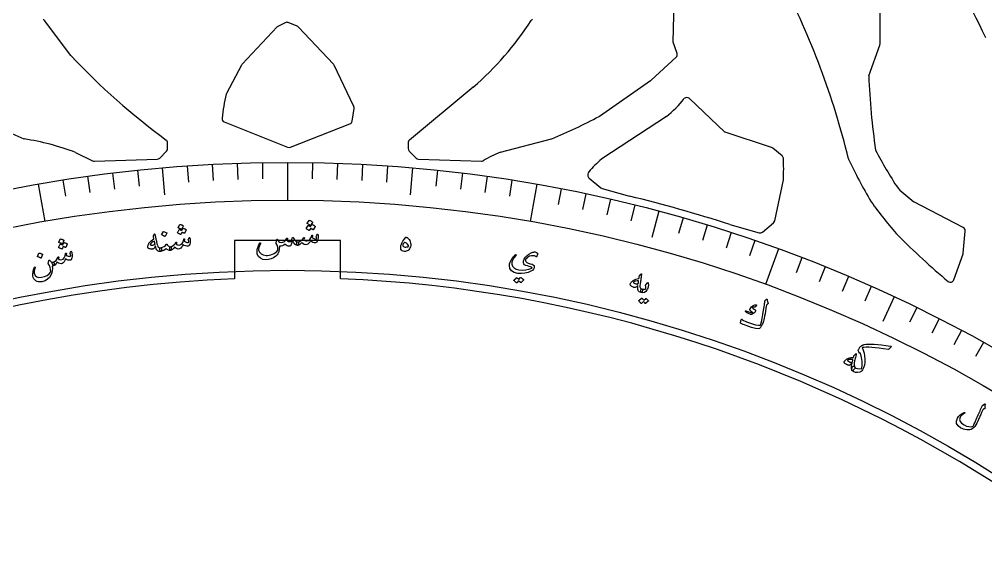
# Model space of a CAD drawing. Header units: millimetres. Extents: x -59 to 59, y -59 to 86.
# Drawn here: x -10.96 to 28.55, y 43.03 to 64.55 of the extents above; entities that cross this region are included whole.
import ezdxf

# ---------------------------------------------------------------- set-up
doc = ezdxf.new("R2010")
doc.units = ezdxf.units.MM
for name, color, linetype in [('CUT_INNER', 6, 'Continuous'), ('CUT_OUTER', 1, 'Continuous'), ('ENGRAVE', 7, 'Continuous'), ('ENGRAVE_FINE', 8, 'Continuous'), ('TEXT', 5, 'Continuous')]:
    doc.layers.add(name, color=color, linetype=linetype)

msp = doc.modelspace()

# ---------------------------------------------------------------- linework, layer by layer
at = {"layer": 'CUT_INNER'}
for points in [[(15.9316, 63.1515), (15.7794, 63.6078), (15.7785, 63.6109), (15.7784, 63.6141), (15.87, 67.4517), (15.8693, 67.4699)], [(24.2325, 63.5448), (24.2325, 66.0606)], [(-8.8439, 63.0554), (-8.8508, 63.0635), (-9.9273, 64.4988)], [(-0.0867, 64.4074), (-0.3702, 64.2659)], [(0.4022, 64.2663), (0.0359, 64.4125)], [(-0.4124, 64.2345), (-1.8509, 62.706)], [(1.8871, 62.7088), (0.4558, 64.2298)], [(23.7731, 62.232), (23.7742, 62.2358), (24.2237, 63.4943)], [(12.7461, 60.5787), (12.7565, 60.5853), (14.8515, 62.0428), (14.8672, 62.0553), (15.8907, 62.9934)], [(-1.8737, 62.6743), (-2.4957, 61.5188), (-2.5027, 61.5039), (-2.508, 61.4884)], [(2.7112, 60.9866), (1.9135, 62.6703)], [(7.5977, 61.7708), (4.9897, 59.6126)], [(17.8919, 59.9353), (17.8888, 59.9379), (16.436, 61.3057)], [(2.6509, 60.3892), (2.7241, 60.9011)], [(15.4996, 60.5761), (12.8508, 58.8409), (12.8383, 58.8318)], [(-2.5789, 60.3494), (0.0103, 59.3141)], [(0.1208, 59.3138), (2.5572, 60.2708)], [(19.7963, 59.3005), (17.8956, 59.9339), (17.8919, 59.9353)], [(-10.7773, 59.6603), (-10.7638, 59.656)], [(-4.8964, 59.2621), (-4.8964, 59.497)], [(4.9353, 59.497), (4.9353, 59.2621)], [(8.7069, 59.109), (10.8027, 59.656), (10.8162, 59.6603)], [(20.2249, 58.9695), (19.8425, 59.2753)], [(-8.6607, 59.1062), (-7.9631, 58.7575)], [(-5.2222, 58.8742), (-4.9403, 59.1561)], [(4.9793, 59.1561), (5.2611, 58.8742)], [(-7.8909, 58.7417), (-5.3231, 58.8304)], [(5.362, 58.8304), (7.9298, 58.7417)], [(22.9417, 58.845), (22.9462, 58.8327)], [(12.2867, 58.2187), (12.2867, 58.1675)], [(12.3407, 58.0523), (12.8132, 57.6582)], [(19.9244, 56.3104), (20.278, 57.99), (20.2804, 58.0053)], [(12.8686, 57.629), (13.8861, 57.3424), (13.9844, 57.3187)], [(27.635, 56.0304), (25.6145, 57.0847), (25.6109, 57.0868)], [(18.0878, 56.1588), (19.286, 55.8213)], [(19.4227, 55.8504), (19.8736, 56.2261)], [(27.6338, 54.9922), (27.715, 55.8838)], [(2.165, 55.501), (-2.165, 55.501), (-2.165, 53.9413)], [(2.165, 53.9413), (2.165, 55.501)], [(27.2485, 53.8993), (27.6257, 54.9553)]]:
    msp.add_lwpolyline(points, dxfattribs=at)
for centre, radius, start, end in [((-9.1383, 50.9782), 33.0305, 13.77849, 27.2565), ((-10.0473, 64.4088), 0.15, 36.8699, 65.54597), ((-0.0197, 64.2732), 0.15, 68.23664, 116.52825), ((-0.7822, 71.4388), 12.7943, 310.91731, 327.15062), ((10.0863, 64.4088), 0.15, 114.44144, 143.1301), ((-0.3032, 64.1317), 0.15, 116.52825, 136.7384), ((0.3466, 64.127), 0.15, 43.2616, 68.23664), ((24.0825, 63.5448), 0.15, 340.34451, 360), ((11.3802, 82.0017), 27.7124, 223.13162, 233.89245), ((15.7894, 63.104), 0.15, 312.50628, 18.45333), ((-1.7417, 62.6032), 0.15, 136.7384, 151.70768), ((1.7779, 62.606), 0.15, 25.352, 43.2616), ((51.3352, 63.2083), 27.5794, 182.0286, 188.35652), ((6.3104, 59.5107), 9.0374, 167.35967, 173.72287), ((12.3404, 64.4676), 5.0124, 309.07021, 320.84217), ((16.3332, 61.1964), 0.15, 46.7276, 135), ((2.5756, 60.9224), 0.15, 351.85518, 25.352), ((-0.5874, 83.551), 25.9731, 242.1858, 246.9007), ((-2.5232, 60.4886), 0.15, 176.09934, 248.20705), ((2.1146, 80.4315), 22.5203, 292.73019, 298.16984), ((2.5024, 60.4104), 0.15, 291.44489, 351.85518), ((-12.3419, 49.3219), 10.4539, 69.38151, 81.31722), ((-5.0464, 59.497), 0.15, 360, 50.39087), ((0.066, 59.4534), 0.15, 248.20705, 291.44489), ((5.0854, 59.497), 0.15, 129.60913, 180), ((19.7488, 59.1582), 0.15, 51.34916, 71.57031), ((-5.3282, 58.9803), 0.15, 271.97799, 315), ((-5.0464, 59.2621), 0.15, 315, 0), ((5.0854, 59.2621), 0.15, 180, 225), ((5.3672, 58.9803), 0.15, 225, 268.02201), ((10.0357, 55.5622), 3.7875, 110.53841, 122.47413), ((20.1313, 58.8524), 0.15, 5.70546, 51.34916), ((38.6426, 66.7352), 16.4244, 207.30805, 213.6344), ((-7.8961, 58.8916), 0.15, 243.43495, 271.97799), ((7.935, 58.8916), 0.15, 268.02201, 296.56505), ((17.508, 53.6487), 6.9765, 132.01659, 138.0332), ((12.119, 58.4369), 8.1729, 356.97306, 3.01848), ((43.1048, 68.3332), 22.2852, 205.23395, 210.30801), ((12.4367, 58.1675), 0.15, 180, 230.1703), ((12.4367, 58.2187), 0.15, 140.65182, 180), ((12.9093, 57.7734), 0.15, 230.1703, 254.26766), ((0.0376, 0.1427), 58.8524, 72.139418, 76.291708), ((30.1041, 62.9815), 7.4119, 226.13353, 232.68333), ((38.8261, 67.9235), 18.4729, 215.91702, 221.3934), ((19.7776, 56.3413), 0.15, 309.79954, 348.11037), ((19.3267, 55.9656), 0.15, 254.26766, 309.79954), ((27.5656, 55.8974), 0.15, 354.79652, 62.44555), ((50.2397, 81.2151), 35.906, 225.26481, 229.70238), ((27.4844, 55.0058), 0.15, 340.34451, 354.79652), ((0.0002, -0.0002), 53.9849, 92.29856, 25.31274), ((0.0007, 0.0006), 53.9841, 25.31224, 87.7023), ((27.1072, 53.9498), 0.15, 233.12109, 340.34451)]:
    msp.add_arc(centre, radius, start, end, dxfattribs=at)
at = {"layer": 'CUT_OUTER'}
msp.add_arc((11.9631, 56.3986), 18.162, 24.02928, 39.02764, dxfattribs=at)
at = {"layer": 'ENGRAVE'}
for points in [[(0, 58.6991), (0, 57.1545)], [(-5.116, 58.4757), (-5.0198, 57.3766)], [(5.116, 58.4757), (5.0198, 57.3766)], [(-10.193, 57.8073), (-9.9248, 56.2862)], [(10.193, 57.8073), (9.9248, 56.2862)], [(15.1924, 56.699), (14.9069, 55.6333)], [(20.0763, 55.1591), (19.548, 53.7076)], [(24.8073, 53.1995), (24.341, 52.1995)]]:
    msp.add_lwpolyline(points, dxfattribs=at)
for radius in [58.6991, 57.1545, 54.2859]:
    msp.add_circle((0, 0), radius, dxfattribs=at)
at = {"layer": 'ENGRAVE_FINE'}
for points in [[(-4.0946, 58.5561), (-4.0485, 57.8957)], [(-3.0721, 58.6187), (-3.0374, 57.9576)], [(-2.0486, 58.6633), (-2.0255, 58.0018)], [(-1.0244, 58.6902), (-1.0129, 58.0283)], [(1.0244, 58.6902), (1.0129, 58.0283)], [(2.0486, 58.6633), (2.0255, 58.0018)], [(3.0721, 58.6187), (3.0374, 57.9576)], [(4.0946, 58.5561), (4.0485, 57.8957)], [(-8.1693, 58.1278), (-8.0772, 57.4723)], [(-7.1536, 58.2616), (-7.0729, 57.6045)], [(-6.1357, 58.3775), (-6.0665, 57.7192)], [(6.1357, 58.3775), (6.0665, 57.7192)], [(7.1536, 58.2616), (7.0729, 57.6045)], [(8.1693, 58.1278), (8.0772, 57.4723)], [(-9.1826, 57.9764), (-9.079, 57.3226)], [(9.1826, 57.9764), (9.079, 57.3226)], [(11.2003, 57.6206), (11.074, 56.9708)], [(12.2042, 57.4164), (12.0666, 56.7689)], [(13.2044, 57.1946), (13.0555, 56.5496)], [(14.2006, 56.9555), (14.0405, 56.3132)], [(16.1797, 56.4252), (15.9972, 55.7889)], [(17.162, 56.1342), (16.9684, 55.5012)], [(18.139, 55.8262), (17.9345, 55.1966)], [(19.1106, 55.5011), (18.895, 54.8752)], [(21.0359, 54.8003), (20.7986, 54.1823)], [(21.9891, 54.4249), (21.7411, 53.8111)], [(22.9356, 54.0328), (22.6769, 53.4235)], [(23.8751, 53.6243), (23.6058, 53.0195)], [(25.732, 52.7584), (25.4418, 52.1634)], [(26.6488, 52.3013), (26.3483, 51.7115)], [(27.5576, 51.8282), (27.2468, 51.2437)], [(28.4579, 51.3394), (28.137, 50.7604)]]:
    msp.add_lwpolyline(points, dxfattribs=at)
at = {"layer": 'TEXT'}
for points in [[(-4.4008, 56.1604), (-4.3989, 56.1627), (-4.3961, 56.1641), (-4.3923, 56.1648), (-4.3877, 56.1648), (-4.3708, 56.16), (-4.3544, 56.1545), (-4.3385, 56.1484), (-4.3231, 56.1417), (-4.308, 56.1341), (-4.2932, 56.1257), (-4.2786, 56.1165), (-4.2643, 56.1064), (-4.2606, 56.1027), (-4.2587, 56.099), (-4.2584, 56.0954), (-4.2598, 56.0919), (-4.33, 55.9607), (-4.3328, 55.9582), (-4.3365, 55.9577), (-4.3412, 55.9592), (-4.3469, 55.9627), (-4.3518, 55.9657), (-4.3596, 55.97), (-4.3701, 55.9758), (-4.3836, 55.983), (-4.4, 55.9917), (-4.4197, 56.0017), (-4.4427, 56.0131), (-4.4689, 56.0259), (-4.4724, 56.0281), (-4.4743, 56.0305), (-4.4745, 56.033), (-4.473, 56.0356)], [(1.004, 56.152), (1.0061, 56.154), (1.009, 56.1552), (1.0128, 56.1556), (1.0174, 56.1551), (1.0337, 56.1487), (1.0494, 56.1417), (1.0646, 56.1341), (1.0793, 56.1259), (1.0936, 56.1169), (1.1075, 56.1072), (1.1211, 56.0966), (1.1343, 56.0852), (1.1368, 56.0817), (1.1379, 56.0781), (1.1375, 56.0743), (1.1357, 56.0703), (1.0534, 55.9465), (1.0512, 55.9449), (1.048, 55.9449), (1.0438, 55.9466), (1.0386, 55.95), (1.0351, 55.9524), (1.0298, 55.956), (1.0224, 55.9609), (1.0131, 55.967), (1.0019, 55.9743), (0.9887, 55.9827), (0.9735, 55.9922), (0.9564, 56.0027), (0.8968, 55.9112), (0.8938, 55.909), (0.8901, 55.9089), (0.8856, 55.9108), (0.8802, 55.9148), (0.8756, 55.9182), (0.8683, 55.9232), (0.8584, 55.93), (0.8458, 55.9384), (0.8302, 55.9486), (0.8116, 55.9604), (0.7899, 55.9739), (0.7651, 55.9891), (0.7625, 55.9916), (0.7614, 55.9941), (0.7618, 55.9966), (0.7636, 55.999), (0.8468, 56.1167), (0.8489, 56.1187), (0.8518, 56.1199), (0.8556, 56.1202), (0.8602, 56.1197), (0.8717, 56.1153), (0.8831, 56.1105), (0.8944, 56.1054), (0.9056, 56.1001), (0.9166, 56.0943), (0.9273, 56.0879), (0.9376, 56.0811), (0.9477, 56.0738)], [(0.8917, 56.3255), (0.8939, 56.3276), (0.8968, 56.3288), (0.9006, 56.3291), (0.9052, 56.3286), (0.9215, 56.3223), (0.9373, 56.3153), (0.9526, 56.3077), (0.9674, 56.2995), (0.9817, 56.2906), (0.9956, 56.2809), (1.0093, 56.2703), (1.0226, 56.259), (1.0259, 56.2549), (1.0275, 56.251), (1.0274, 56.2474), (1.0257, 56.244), (0.9434, 56.1201), (0.9405, 56.1178), (0.9367, 56.1177), (0.9322, 56.1196), (0.9268, 56.1236), (0.9222, 56.127), (0.9149, 56.1321), (0.9049, 56.1388), (0.8922, 56.1473), (0.8767, 56.1575), (0.858, 56.1693), (0.8362, 56.1828), (0.8113, 56.198), (0.808, 56.2006), (0.8064, 56.2031), (0.8064, 56.2055), (0.8081, 56.208)], [(-5.4451, 55.7621), (-5.4364, 55.7733), (-5.4289, 55.7753), (-5.4225, 55.768), (-5.4174, 55.7516), (-5.4152, 55.7415), (-5.4121, 55.7276), (-5.408, 55.7099), (-5.4029, 55.6883), (-5.3968, 55.6627), (-5.39, 55.6328), (-5.3823, 55.5986), (-5.3738, 55.5601), (-5.3654, 55.5224), (-5.3579, 55.4885), (-5.3514, 55.4587), (-5.3457, 55.4327), (-5.341, 55.4109), (-5.3371, 55.3931), (-5.3342, 55.3796), (-5.3322, 55.3702), (-5.318, 55.3112), (-5.3015, 55.2658), (-5.2825, 55.2342), (-5.2612, 55.2162), (-5.2467, 55.2098), (-5.2296, 55.2064), (-5.21, 55.2058), (-5.1877, 55.2083), (-5.1743, 55.2073), (-5.1635, 55.2018), (-5.1555, 55.1917), (-5.1501, 55.177), (-5.1469, 55.1589), (-5.1458, 55.1405), (-5.1468, 55.1217), (-5.1497, 55.1024), (-5.1542, 55.0858), (-5.1598, 55.0733), (-5.1663, 55.0648), (-5.1738, 55.0604), (-5.2166, 55.0568), (-5.2542, 55.0611), (-5.2866, 55.0733), (-5.3138, 55.0935), (-5.3381, 55.1246), (-5.3597, 55.1665), (-5.3787, 55.2193), (-5.395, 55.2829), (-5.4143, 55.2413), (-5.4348, 55.2081), (-5.4566, 55.1833), (-5.4795, 55.1668), (-5.4988, 55.1598), (-5.5218, 55.1555), (-5.5486, 55.154), (-5.5792, 55.1551), (-5.6118, 55.1591), (-5.6393, 55.1648), (-5.6619, 55.1722), (-5.6795, 55.1814), (-5.6942, 55.1935), (-5.7044, 55.2066), (-5.7102, 55.2208), (-5.7116, 55.2361), (-5.7098, 55.2556), (-5.7055, 55.2774), (-5.6988, 55.3015), (-5.6896, 55.328), (-5.6791, 55.3547), (-5.6696, 55.3761), (-5.6613, 55.3922), (-5.6541, 55.4029), (-5.6126, 55.4482), (-5.5667, 55.4914), (-5.5163, 55.5325), (-5.4615, 55.5715), (-5.4667, 55.6028), (-5.4709, 55.6298), (-5.4741, 55.6526), (-5.4763, 55.6712), (-5.4769, 55.6869), (-5.4754, 55.7011), (-5.472, 55.7139), (-5.4665, 55.7252)], [(-5.0726, 55.8701), (-5.0708, 55.8724), (-5.068, 55.8739), (-5.0643, 55.8746), (-5.0597, 55.8746), (-5.0263, 55.8646), (-4.9945, 55.8515), (-4.9644, 55.8353), (-4.9359, 55.8161), (-4.933, 55.8131), (-4.9315, 55.8099), (-4.9316, 55.8066), (-4.933, 55.8031), (-4.9996, 55.6713), (-5.0023, 55.668), (-5.0059, 55.667), (-5.0106, 55.6681), (-5.0163, 55.6714), (-5.0212, 55.6743), (-5.029, 55.6786), (-5.0396, 55.6842), (-5.0531, 55.6913), (-5.0696, 55.6997), (-5.0893, 55.7095), (-5.1123, 55.7207), (-5.1386, 55.7332), (-5.1421, 55.7354), (-5.144, 55.7377), (-5.1442, 55.7401), (-5.1428, 55.7427)], [(-4.2728, 55.9982), (-4.2708, 56.0004), (-4.268, 56.0019), (-4.2643, 56.0026), (-4.2597, 56.0025), (-4.2429, 55.9977), (-4.2266, 55.9922), (-4.2107, 55.9861), (-4.1953, 55.9793), (-4.1803, 55.9717), (-4.1655, 55.9633), (-4.151, 55.954), (-4.1367, 55.9439), (-4.1339, 55.9407), (-4.1325, 55.9372), (-4.1325, 55.9334), (-4.134, 55.9292), (-4.2042, 55.7982), (-4.2063, 55.7964), (-4.2095, 55.7962), (-4.2138, 55.7975), (-4.2194, 55.8004), (-4.223, 55.8024), (-4.2287, 55.8055), (-4.2365, 55.8096), (-4.2463, 55.8149), (-4.2581, 55.8211), (-4.2721, 55.8282), (-4.288, 55.8362), (-4.3061, 55.8451), (-4.3569, 55.7484), (-4.3596, 55.7459), (-4.3633, 55.7455), (-4.368, 55.7469), (-4.3737, 55.7504), (-4.3786, 55.7534), (-4.3863, 55.7577), (-4.3969, 55.7635), (-4.4102, 55.7707), (-4.4266, 55.7794), (-4.4463, 55.7894), (-4.4692, 55.8008), (-4.4953, 55.8136), (-4.4981, 55.8159), (-4.4994, 55.8182), (-4.4993, 55.8207), (-4.4977, 55.8233), (-4.4259, 55.9483), (-4.424, 55.9505), (-4.4212, 55.9519), (-4.4175, 55.9526), (-4.4129, 55.9526), (-4.401, 55.9492), (-4.3892, 55.9456), (-4.3774, 55.9416), (-4.3658, 55.9373), (-4.3543, 55.9325), (-4.3431, 55.9272), (-4.3321, 55.9214), (-4.3215, 55.915)], [(1.2254, 55.7598), (1.2291, 55.7622), (1.2333, 55.7612), (1.2381, 55.757), (1.2434, 55.7495), (1.249, 55.7367), (1.253, 55.7187), (1.2555, 55.6953), (1.2564, 55.6666), (1.2562, 55.634), (1.2537, 55.6023), (1.249, 55.5715), (1.242, 55.5415), (1.2224, 55.4834), (1.2011, 55.4417), (1.1782, 55.4167), (1.1535, 55.4081), (1.0957, 55.4127), (1.0425, 55.4289), (0.9937, 55.4567), (0.9494, 55.4961), (0.9175, 55.4357), (0.8802, 55.3888), (0.8374, 55.3553), (0.789, 55.3353), (0.7386, 55.3314), (0.6877, 55.3449), (0.6364, 55.3756), (0.5847, 55.4236), (0.5418, 55.3699), (0.5, 55.3316), (0.4591, 55.3088), (0.4193, 55.3014), (0.4113, 55.306), (0.4038, 55.3196), (0.3968, 55.3424), (0.3902, 55.3742), (0.388, 55.4055), (0.3923, 55.4286), (0.4031, 55.4434), (0.4204, 55.4499), (0.4964, 55.4665), (0.5632, 55.4993), (0.6208, 55.5485), (0.6692, 55.6141), (0.6718, 55.6177), (0.6746, 55.6202), (0.6776, 55.6217), (0.6808, 55.6222), (0.6848, 55.6217), (0.6883, 55.6205), (0.6913, 55.6184), (0.694, 55.6154), (0.6954, 55.6065), (0.6916, 55.5915), (0.6826, 55.5704), (0.6683, 55.5431), (0.6863, 55.5218), (0.7144, 55.5058), (0.7527, 55.4953), (0.8011, 55.4902), (0.8617, 55.502), (0.9152, 55.5425), (0.9616, 55.6118), (1.001, 55.7098), (1.003, 55.7148), (1.0053, 55.7184), (1.0081, 55.7205), (1.0112, 55.7211), (1.0158, 55.7206), (1.0198, 55.7193), (1.0232, 55.7172), (1.0259, 55.7143), (1.0279, 55.7101), (1.0291, 55.706), (1.0294, 55.7018), (1.0289, 55.6977), (1.0111, 55.6287), (1.0301, 55.6113), (1.053, 55.5958), (1.0799, 55.5823), (1.1107, 55.5707), (1.1408, 55.563), (1.1637, 55.561), (1.1796, 55.5646), (1.1883, 55.5741), (1.1914, 55.5886), (1.1903, 55.6095), (1.185, 55.6366), (1.1755, 55.6701), (1.1774, 55.6794), (1.1864, 55.6975), (1.2024, 55.7243), (1.2254, 55.7598)], [(-9.1436, 55.4117), (-9.1419, 55.414), (-9.1392, 55.4157), (-9.1356, 55.4167), (-9.131, 55.4171), (-9.1138, 55.4137), (-9.0971, 55.4097), (-9.0807, 55.405), (-9.0648, 55.3995), (-9.0492, 55.3933), (-9.0337, 55.3862), (-9.0185, 55.3782), (-9.0034, 55.3694), (-9.0003, 55.3665), (-8.9986, 55.3631), (-8.9983, 55.3593), (-8.9994, 55.355), (-9.0579, 55.2184), (-9.0598, 55.2164), (-9.063, 55.2159), (-9.0674, 55.2168), (-9.0732, 55.2192), (-9.077, 55.2209), (-9.0829, 55.2235), (-9.091, 55.227), (-9.1013, 55.2313), (-9.1136, 55.2365), (-9.1281, 55.2424), (-9.1447, 55.2489), (-9.1635, 55.2562), (-9.2056, 55.1555), (-9.2081, 55.1528), (-9.2118, 55.1519), (-9.2166, 55.153), (-9.2225, 55.156), (-9.2277, 55.1585), (-9.2358, 55.1622), (-9.2468, 55.167), (-9.2607, 55.173), (-9.2778, 55.1802), (-9.2983, 55.1885), (-9.3221, 55.1978), (-9.3492, 55.2083), (-9.3522, 55.2103), (-9.3537, 55.2126), (-9.3538, 55.2151), (-9.3525, 55.2178), (-9.2919, 55.3485), (-9.2902, 55.3509), (-9.2875, 55.3526), (-9.2839, 55.3536), (-9.2793, 55.354), (-9.2671, 55.3517), (-9.255, 55.349), (-9.243, 55.3461), (-9.231, 55.3428), (-9.2191, 55.3391), (-9.2075, 55.3348), (-9.1961, 55.3299), (-9.1849, 55.3245)], [(-9.2854, 55.5621), (-9.2836, 55.5645), (-9.281, 55.5662), (-9.2773, 55.5672), (-9.2727, 55.5675), (-9.2555, 55.5642), (-9.2387, 55.5602), (-9.2223, 55.5555), (-9.2063, 55.5501), (-9.1906, 55.544), (-9.1751, 55.5369), (-9.1598, 55.529), (-9.1446, 55.5202), (-9.1407, 55.5168), (-9.1384, 55.5133), (-9.1378, 55.5097), (-9.1389, 55.5061), (-9.1974, 55.3693), (-9.1999, 55.3666), (-9.2036, 55.3658), (-9.2084, 55.3668), (-9.2144, 55.3698), (-9.2195, 55.3723), (-9.2277, 55.376), (-9.2387, 55.3808), (-9.2527, 55.3869), (-9.2698, 55.394), (-9.2903, 55.4023), (-9.3142, 55.4117), (-9.3414, 55.4222), (-9.3451, 55.424), (-9.3472, 55.4262), (-9.3476, 55.4286), (-9.3464, 55.4314)], [(-5.4401, 55.4725), (-5.4977, 55.4461), (-5.5458, 55.416), (-5.5843, 55.3819), (-5.6133, 55.3441), (-5.6149, 55.3391), (-5.6144, 55.3348), (-5.6116, 55.3312), (-5.6067, 55.3282), (-5.5888, 55.3226), (-5.5697, 55.3188), (-5.5493, 55.317), (-5.5276, 55.317), (-5.5047, 55.319), (-5.4805, 55.3228), (-5.4551, 55.3284), (-5.4284, 55.336), (-5.4243, 55.3377), (-5.4201, 55.3405), (-5.4158, 55.3444), (-5.4114, 55.3493), (-5.4137, 55.3626), (-5.4164, 55.3765), (-5.4194, 55.3911), (-5.4228, 55.4062), (-5.4266, 55.4219), (-5.4307, 55.4381), (-5.4352, 55.455), (-5.4401, 55.4725)], [(-4.7878, 55.2444), (-4.7745, 55.2413), (-4.7645, 55.2377), (-4.7581, 55.2336), (-4.7551, 55.229), (-4.7533, 55.2217), (-4.7521, 55.2127), (-4.7516, 55.202), (-4.7517, 55.1895), (-4.7546, 55.1494), (-4.7594, 55.1205), (-4.7662, 55.1029), (-4.775, 55.0964), (-4.8197, 55.0988), (-4.8655, 55.1138), (-4.9124, 55.1412), (-4.9606, 55.1811), (-4.9991, 55.1371), (-5.0475, 55.1024), (-5.1057, 55.0768), (-5.1738, 55.0604), (-5.1814, 55.0612), (-5.1878, 55.0653), (-5.1932, 55.0726), (-5.1974, 55.083), (-5.217, 55.1508), (-5.2191, 55.1584), (-5.2193, 55.1667), (-5.2175, 55.1759), (-5.2137, 55.1859), (-5.2089, 55.1938), (-5.203, 55.2002), (-5.1959, 55.205), (-5.1877, 55.2083), (-5.1061, 55.2283), (-5.0401, 55.2567), (-4.9897, 55.2936), (-4.9549, 55.339), (-4.9509, 55.3451), (-4.9459, 55.3497), (-4.94, 55.3527), (-4.9331, 55.3542), (-4.9265, 55.3538), (-4.9217, 55.3515), (-4.9185, 55.3471), (-4.917, 55.3407), (-4.9162, 55.3346), (-4.9151, 55.3293), (-4.9137, 55.3248), (-4.9119, 55.3213), (-4.8814, 55.2905), (-4.8506, 55.2675), (-4.8194, 55.2521), (-4.7878, 55.2444)], [(-4.0155, 55.6285), (-4.0121, 55.6312), (-4.0078, 55.6307), (-4.0026, 55.6269), (-3.9966, 55.6199), (-3.9898, 55.6078), (-3.9841, 55.5902), (-3.9795, 55.5672), (-3.9759, 55.5387), (-3.973, 55.5062), (-3.9725, 55.4744), (-3.9743, 55.4433), (-3.9784, 55.4128), (-3.9925, 55.353), (-4.0098, 55.3096), (-4.0303, 55.2825), (-4.054, 55.2716), (-4.112, 55.2708), (-4.1665, 55.2819), (-4.2177, 55.305), (-4.2655, 55.3401), (-4.2916, 55.277), (-4.3243, 55.2267), (-4.3638, 55.1894), (-4.4101, 55.1649), (-4.46, 55.1563), (-4.5118, 55.1649), (-4.5658, 55.1907), (-4.6218, 55.2337), (-4.6595, 55.1762), (-4.6975, 55.1341), (-4.736, 55.1075), (-4.775, 55.0964), (-4.7834, 55.1002), (-4.7921, 55.1131), (-4.8012, 55.1351), (-4.8107, 55.1662), (-4.8159, 55.1972), (-4.8138, 55.2206), (-4.8045, 55.2363), (-4.7878, 55.2444), (-4.7137, 55.268), (-4.6503, 55.307), (-4.5976, 55.3614), (-4.5556, 55.4312), (-4.5533, 55.435), (-4.5507, 55.4378), (-4.5479, 55.4396), (-4.5447, 55.4404), (-4.5408, 55.4403), (-4.5372, 55.4394), (-4.5339, 55.4376), (-4.531, 55.4349), (-4.5287, 55.4262), (-4.5311, 55.4109), (-4.5381, 55.389), (-4.5497, 55.3605), (-4.5298, 55.3409), (-4.5004, 55.3277), (-4.4613, 55.3208), (-4.4126, 55.3203), (-4.3534, 55.3377), (-4.3039, 55.3831), (-4.2642, 55.4564), (-4.2342, 55.5577), (-4.2327, 55.5628), (-4.2307, 55.5666), (-4.2282, 55.569), (-4.2251, 55.5699), (-4.2205, 55.5699), (-4.2164, 55.5689), (-4.2128, 55.5671), (-4.2098, 55.5645), (-4.2074, 55.5605), (-4.2059, 55.5565), (-4.2052, 55.5524), (-4.2053, 55.5483), (-4.2165, 55.4779), (-4.196, 55.4623), (-4.1717, 55.449), (-4.1437, 55.4381), (-4.1119, 55.4295), (-4.0813, 55.4246), (-4.0582, 55.4248), (-4.0428, 55.4299), (-4.035, 55.4401), (-4.0333, 55.4549), (-4.0363, 55.4756), (-4.0441, 55.5021), (-4.0568, 55.5345), (-4.0557, 55.544), (-4.0485, 55.5628), (-4.0351, 55.591), (-4.0155, 55.6285)], [(0.1939, 55.6046), (0.1971, 55.6129), (0.2018, 55.6198), (0.2079, 55.6253), (0.2154, 55.6292), (0.2252, 55.6308), (0.2348, 55.6271), (0.2441, 55.6183), (0.2533, 55.6043), (0.2937, 55.5364), (0.3351, 55.488), (0.3773, 55.4591), (0.4204, 55.4499), (0.4411, 55.4445), (0.4539, 55.4273), (0.4588, 55.3982), (0.4558, 55.3572), (0.4503, 55.3327), (0.4424, 55.3152), (0.432, 55.3048), (0.4193, 55.3014), (0.3614, 55.3134), (0.3092, 55.3487), (0.2625, 55.4072), (0.2215, 55.489), (0.2181, 55.4963), (0.2145, 55.4985), (0.2107, 55.4955), (0.2066, 55.4874), (0.1872, 55.4266), (0.1705, 55.3778), (0.1565, 55.3409), (0.1453, 55.316), (0.134, 55.2979), (0.1202, 55.2851), (0.1036, 55.2774), (0.0845, 55.2748), (0.0377, 55.2789), (-0.0074, 55.2926), (-0.0509, 55.316), (-0.0928, 55.3491), (-0.1399, 55.3075), (-0.1944, 55.2803), (-0.2562, 55.2675), (-0.3255, 55.269), (-0.3275, 55.2257), (-0.3308, 55.1848), (-0.3353, 55.1464), (-0.341, 55.1105), (-0.3479, 55.0769), (-0.3561, 55.0456), (-0.3655, 55.0166), (-0.3761, 54.9898), (-0.3934, 54.9541), (-0.4148, 54.9214), (-0.4402, 54.8918), (-0.4697, 54.8653), (-0.5669, 54.8004), (-0.6678, 54.7543), (-0.7724, 54.727), (-0.8809, 54.7183), (-1.0056, 54.7338), (-1.1054, 54.7765), (-1.1803, 54.8467), (-1.2303, 54.9443), (-1.2382, 54.9789), (-1.241, 55.0204), (-1.2386, 55.0688), (-1.2311, 55.1242), (-1.2173, 55.1853), (-1.1962, 55.2508), (-1.1677, 55.3208), (-1.1319, 55.3953), (-1.1286, 55.4005), (-1.1251, 55.4041), (-1.1213, 55.4064), (-1.1173, 55.4072), (-1.112, 55.4068), (-1.1074, 55.4053), (-1.1036, 55.4028), (-1.1007, 55.3993), (-1.0988, 55.3951), (-1.0981, 55.3907), (-1.0986, 55.386), (-1.1003, 55.3811), (-1.142, 55.2917), (-1.1688, 55.2167), (-1.1809, 55.1563), (-1.1784, 55.1105), (-1.1409, 55.0257), (-1.0765, 54.9616), (-0.9854, 54.9181), (-0.8675, 54.8951), (-0.8093, 54.8937), (-0.7474, 54.901), (-0.6817, 54.9169), (-0.6122, 54.9415), (-0.5426, 54.974), (-0.4832, 55.0121), (-0.4339, 55.0558), (-0.3949, 55.1052), (-0.3856, 55.1706), (-0.393, 55.238), (-0.417, 55.3074), (-0.4577, 55.3786), (-0.4617, 55.3867), (-0.4639, 55.3946), (-0.4643, 55.4024), (-0.4628, 55.4099), (-0.4261, 55.5472), (-0.4208, 55.5596), (-0.4147, 55.5654), (-0.4077, 55.5646), (-0.3998, 55.5573), (-0.3891, 55.5373), (-0.3789, 55.5153), (-0.369, 55.4913), (-0.3596, 55.4651), (-0.3424, 55.4429), (-0.3076, 55.4304), (-0.2551, 55.4277), (-0.1851, 55.4346), (-0.1471, 55.4456), (-0.114, 55.4649), (-0.0855, 55.4927), (-0.0618, 55.529), (-0.0586, 55.5341), (-0.0556, 55.5395), (-0.0528, 55.5452), (-0.0503, 55.5513), (-0.0478, 55.5575), (-0.0453, 55.5638), (-0.0429, 55.5703), (-0.0404, 55.5768), (-0.0354, 55.5892), (-0.0301, 55.5983), (-0.0246, 55.6041), (-0.019, 55.6066), (-0.014, 55.6067), (-0.0091, 55.6053), (-0.0041, 55.6025), (0.0008, 55.5983), (0.0049, 55.5939), (0.0074, 55.5888), (0.0082, 55.5831), (0.0074, 55.5769), (-0.0091, 55.529), (-0.0111, 55.5145), (-0.0091, 55.5022), (-0.0029, 55.4922), (0.0074, 55.4845), (0.0398, 55.4697), (0.0728, 55.4617), (0.1065, 55.4605), (0.1407, 55.4661), (0.1521, 55.4766), (0.1647, 55.5032), (0.1786, 55.5458), (0.1939, 55.6046)], [(4.8231, 55.6322), (4.8378, 55.6374), (4.8539, 55.6374), (4.8714, 55.632), (4.8904, 55.6214), (4.9364, 55.5844), (4.9745, 55.5435), (5.0044, 55.4988), (5.0262, 55.4502), (5.0398, 55.4004), (5.0449, 55.3503), (5.0415, 55.3), (5.0295, 55.2494), (5.0121, 55.2039), (4.99, 55.1639), (4.9633, 55.1296), (4.9319, 55.1008), (4.8975, 55.0785), (4.8615, 55.0636), (4.8239, 55.056), (4.7847, 55.0558), (4.7341, 55.0639), (4.6939, 55.0819), (4.6639, 55.1097), (4.6443, 55.1473), (4.6343, 55.1919), (4.6337, 55.2422), (4.6424, 55.2981), (4.6605, 55.3596), (4.6868, 55.4228), (4.7201, 55.482), (4.7604, 55.5374), (4.8077, 55.5888), (4.8094, 55.5912), (4.8108, 55.5956), (4.812, 55.6018), (4.8129, 55.6099), (4.8141, 55.6187), (4.8163, 55.6253), (4.8193, 55.6298), (4.8231, 55.6322)], [(4.9483, 55.265), (4.9559, 55.273), (4.9578, 55.284), (4.954, 55.2981), (4.9445, 55.3151), (4.9101, 55.3599), (4.8756, 55.3924), (4.841, 55.4124), (4.8064, 55.42), (4.7895, 55.4184), (4.7733, 55.4108), (4.7578, 55.3972), (4.7431, 55.3774), (4.7308, 55.3558), (4.7226, 55.3365), (4.7186, 55.3196), (4.7187, 55.305), (4.7279, 55.2774), (4.746, 55.2567), (4.7728, 55.2429), (4.8086, 55.2359), (4.8486, 55.235), (4.8853, 55.2396), (4.9185, 55.2496), (4.9483, 55.265)], [(-10.1594, 54.9844), (-10.1577, 54.9868), (-10.1551, 54.9886), (-10.1515, 54.9897), (-10.1469, 54.9901), (-10.1129, 54.9832), (-10.0801, 54.973), (-10.0487, 54.9597), (-10.0186, 54.9432), (-10.0155, 54.9404), (-10.0138, 54.9373), (-10.0135, 54.934), (-10.0146, 54.9305), (-10.0686, 54.7931), (-10.0709, 54.7897), (-10.0744, 54.7883), (-10.0791, 54.789), (-10.0851, 54.7918), (-10.0903, 54.7942), (-10.0984, 54.7977), (-10.1095, 54.8024), (-10.1235, 54.8082), (-10.1406, 54.8151), (-10.1611, 54.823), (-10.185, 54.832), (-10.2122, 54.8421), (-10.2159, 54.8439), (-10.218, 54.846), (-10.2184, 54.8485), (-10.2173, 54.8512)], [(-8.8551, 55.0658), (-8.8519, 55.0688), (-8.8476, 55.0686), (-8.8421, 55.0653), (-8.8356, 55.0589), (-8.8277, 55.0474), (-8.8205, 55.0304), (-8.8139, 55.0078), (-8.8078, 54.9798), (-8.8021, 54.9477), (-8.7988, 54.916), (-8.7979, 54.8849), (-8.7994, 54.8541), (-8.8082, 54.7934), (-8.8216, 54.7486), (-8.8396, 54.7198), (-8.8623, 54.7069), (-8.92, 54.701), (-8.9753, 54.7073), (-9.0283, 54.7259), (-9.079, 54.7567), (-9.0994, 54.6915), (-9.1277, 54.6386), (-9.1638, 54.5979), (-9.2077, 54.5695), (-9.2566, 54.5566), (-9.3091, 54.5607), (-9.3651, 54.5817), (-9.4247, 54.6195), (-9.4571, 54.559), (-9.4914, 54.5138), (-9.5274, 54.4839), (-9.5653, 54.4694), (-9.5739, 54.4725), (-9.5838, 54.4846), (-9.5948, 54.5057), (-9.607, 54.5358), (-9.6148, 54.5663), (-9.6148, 54.5897), (-9.6068, 54.6062), (-9.591, 54.6157), (-9.5192, 54.6458), (-9.4594, 54.6902), (-9.4116, 54.7489), (-9.3759, 54.8221), (-9.3739, 54.8261), (-9.3716, 54.8291), (-9.3689, 54.8312), (-9.3659, 54.8322), (-9.3619, 54.8325), (-9.3583, 54.8318), (-9.3549, 54.8303), (-9.3517, 54.8279), (-9.3487, 54.8195), (-9.3498, 54.804), (-9.3548, 54.7816), (-9.3639, 54.7522), (-9.3424, 54.7344), (-9.3119, 54.7238), (-9.2723, 54.7204), (-9.2238, 54.7241), (-9.1663, 54.7466), (-9.121, 54.7961), (-9.0878, 54.8726), (-9.0667, 54.9761), (-9.0657, 54.9814), (-9.0641, 54.9854), (-9.0618, 54.9879), (-9.0588, 54.9891), (-9.0542, 54.9895), (-9.05, 54.9889), (-9.0463, 54.9874), (-9.0431, 54.985), (-9.0404, 54.9813), (-9.0385, 54.9774), (-9.0374, 54.9734), (-9.0371, 54.9693), (-9.0422, 54.8982), (-9.0204, 54.8845), (-8.995, 54.8734), (-8.9662, 54.8649), (-8.9338, 54.8591), (-8.9028, 54.857), (-8.8799, 54.8591), (-8.865, 54.8656), (-8.8581, 54.8764), (-8.8576, 54.8913), (-8.8625, 54.9117), (-8.8726, 54.9374), (-8.888, 54.9685), (-8.8878, 54.9781), (-8.8822, 54.9975), (-8.8713, 55.0267), (-8.8551, 55.0658)], [(10.1565, 54.8457), (10.107, 54.873), (10.0483, 54.8845), (9.9804, 54.8802), (9.9034, 54.8601), (9.8527, 54.8367), (9.8085, 54.8059), (9.7707, 54.7676), (9.7394, 54.7219), (9.7354, 54.7123), (9.7333, 54.702), (9.7332, 54.6909), (9.7351, 54.679), (9.7547, 54.6397), (9.7931, 54.6058), (9.8505, 54.5773), (9.9268, 54.554), (10.0021, 54.5317), (10.0552, 54.5066), (10.086, 54.4785), (10.0945, 54.4477), (10.085, 54.3882), (10.0636, 54.3376), (10.0304, 54.2959), (9.9853, 54.2632), (9.8505, 54.2026), (9.712, 54.1648), (9.5697, 54.1498), (9.4236, 54.1575), (9.2691, 54.1955), (9.1601, 54.2629), (9.0965, 54.3602), (9.0784, 54.4875), (9.0872, 54.5542), (9.1087, 54.6246), (9.143, 54.6988), (9.19, 54.7766), (9.2054, 54.7979), (9.221, 54.8183), (9.2368, 54.8378), (9.2528, 54.8564), (9.269, 54.8743), (9.2857, 54.8915), (9.3028, 54.9079), (9.3203, 54.9237), (9.3293, 54.9299), (9.3368, 54.9318), (9.3426, 54.9293), (9.3469, 54.9225), (9.3486, 54.9147), (9.3481, 54.9072), (9.3453, 54.9002), (9.3403, 54.8935), (9.2551, 54.7971), (9.1991, 54.7065), (9.1722, 54.6219), (9.1742, 54.5434), (9.2082, 54.4552), (9.2682, 54.3869), (9.3543, 54.3382), (9.4665, 54.3092), (9.6144, 54.2952), (9.7511, 54.302), (9.8767, 54.3295), (9.9914, 54.3778), (9.9986, 54.3823), (10.002, 54.3876), (10.0015, 54.3936), (9.9972, 54.4002), (9.9774, 54.4148), (9.9414, 54.4306), (9.8891, 54.4476), (9.8206, 54.4659), (9.7513, 54.4874), (9.7002, 54.5135), (9.6672, 54.5443), (9.6523, 54.5798), (9.6494, 54.6189), (9.6537, 54.6587), (9.6652, 54.6991), (9.684, 54.7401), (9.7352, 54.818), (9.7994, 54.8867), (9.8766, 54.9461), (9.9668, 54.9962), (9.9904, 55.0076), (10.0131, 55.0171), (10.0349, 55.0247), (10.0556, 55.0303), (10.0753, 55.0342), (10.0938, 55.0364), (10.1112, 55.0368), (10.1275, 55.0356), (10.1887, 55.0184), (10.2218, 54.9842), (10.2268, 54.9332), (10.2039, 54.8654), (10.1929, 54.8481), (10.1813, 54.839), (10.1692, 54.8382), (10.1565, 54.8457)], [(-9.7503, 54.6847), (-9.7467, 54.6946), (-9.7413, 54.6997), (-9.7343, 54.7001), (-9.7255, 54.6958), (-9.7203, 54.6919), (-9.7143, 54.6869), (-9.7075, 54.6808), (-9.6998, 54.6736), (-9.6915, 54.6653), (-9.6825, 54.6561), (-9.673, 54.646), (-9.6629, 54.6349), (-9.649, 54.6234), (-9.6324, 54.6164), (-9.6131, 54.6138), (-9.591, 54.6157), (-9.5754, 54.6163), (-9.5627, 54.6119), (-9.553, 54.6026), (-9.5461, 54.5884), (-9.5422, 54.5724), (-9.5406, 54.5546), (-9.5414, 54.5349), (-9.5446, 54.5133), (-9.5488, 54.495), (-9.5537, 54.4815), (-9.5591, 54.473), (-9.5653, 54.4694), (-9.6154, 54.4606), (-9.6097, 54.3655), (-9.6165, 54.2719), (-9.6358, 54.1799), (-9.6674, 54.0894), (-9.7233, 53.9951), (-9.8038, 53.9189), (-9.9088, 53.8607), (-10.0385, 53.8203), (-10.1074, 53.8108), (-10.1716, 53.8138), (-10.2309, 53.8294), (-10.2854, 53.8577), (-10.3314, 53.8958), (-10.3668, 53.9408), (-10.3915, 53.9927), (-10.4055, 54.0514), (-10.4084, 54.0842), (-10.4082, 54.1204), (-10.4051, 54.16), (-10.3989, 54.2031), (-10.3899, 54.2495), (-10.3783, 54.2992), (-10.364, 54.3523), (-10.3471, 54.4087), (-10.3453, 54.4134), (-10.3429, 54.417), (-10.3398, 54.4195), (-10.3361, 54.4208), (-10.3307, 54.4214), (-10.3261, 54.4211), (-10.322, 54.4197), (-10.3187, 54.4174), (-10.3155, 54.4135), (-10.3141, 54.4086), (-10.3143, 54.4028), (-10.3163, 54.396), (-10.3371, 54.3185), (-10.3496, 54.2549), (-10.3539, 54.2053), (-10.35, 54.1696), (-10.3117, 54.0789), (-10.2492, 54.0204), (-10.1626, 53.9938), (-10.0519, 53.9991), (-9.9286, 54.0308), (-9.8248, 54.0782), (-9.7406, 54.1413), (-9.6758, 54.2203), (-9.6843, 54.3159), (-9.7019, 54.4013), (-9.7287, 54.4764), (-9.7649, 54.5413), (-9.7708, 54.5508), (-9.775, 54.5584), (-9.7774, 54.5639), (-9.7779, 54.5675)], [(14.4552, 54.1305), (14.4673, 54.1379), (14.475, 54.1371), (14.4784, 54.1281), (14.4775, 54.1109), (14.4759, 54.1007), (14.474, 54.0866), (14.4716, 54.0686), (14.4688, 54.0466), (14.4655, 54.0204), (14.4614, 53.99), (14.4566, 53.9553), (14.4511, 53.9163), (14.4457, 53.878), (14.4409, 53.8437), (14.4365, 53.8134), (14.4328, 53.7872), (14.4295, 53.765), (14.4269, 53.7471), (14.4249, 53.7334), (14.4235, 53.7239), (14.416, 53.6636), (14.4157, 53.6154), (14.4223, 53.5791), (14.436, 53.5548), (14.4473, 53.5437), (14.4621, 53.5345), (14.4803, 53.5271), (14.502, 53.5215), (14.5143, 53.516), (14.5224, 53.507), (14.5264, 53.4947), (14.5263, 53.479), (14.5229, 53.4611), (14.5175, 53.4434), (14.51, 53.4261), (14.5005, 53.4091), (14.4904, 53.3952), (14.4809, 53.3854), (14.4718, 53.3797), (14.4632, 53.3782), (14.4218, 53.3898), (14.3881, 53.407), (14.3621, 53.4298), (14.3437, 53.4583), (14.3319, 53.4959), (14.3263, 53.5428), (14.327, 53.5989), (14.334, 53.6641), (14.3014, 53.632), (14.2705, 53.6081), (14.2414, 53.5924), (14.2142, 53.585), (14.1937, 53.5852), (14.1706, 53.5893), (14.145, 53.5973), (14.1167, 53.6091), (14.0876, 53.6242), (14.0638, 53.6392), (14.0453, 53.6541), (14.032, 53.6688), (14.0225, 53.6853), (14.0175, 53.7012), (14.0171, 53.7166), (14.0211, 53.7314), (14.0297, 53.749), (14.0413, 53.7679), (14.0561, 53.7881), (14.074, 53.8097), (14.0932, 53.831), (14.1095, 53.8477), (14.123, 53.8599), (14.1335, 53.8674), (14.1882, 53.8953), (14.2464, 53.9196), (14.308, 53.9404), (14.373, 53.9577), (14.3791, 53.9889), (14.3846, 54.0157), (14.3896, 54.0381), (14.3941, 54.0563), (14.399, 54.0712), (14.4054, 54.084), (14.4131, 54.0948), (14.4221, 54.1034)], [(9.5349, 53.9906), (9.5372, 53.9923), (9.5402, 53.993), (9.5439, 53.9928), (9.5483, 53.9916), (9.563, 53.9828), (9.5771, 53.9735), (9.5905, 53.9637), (9.6034, 53.9533), (9.6157, 53.9423), (9.6276, 53.9305), (9.6391, 53.918), (9.6501, 53.9047), (9.652, 53.9009), (9.6524, 53.8972), (9.6515, 53.8935), (9.649, 53.8898), (9.5504, 53.7801), (9.548, 53.7788), (9.5449, 53.7793), (9.5411, 53.7817), (9.5366, 53.7858), (9.5336, 53.7895), (9.5286, 53.7946), (9.5217, 53.8012), (9.5127, 53.8093), (9.5017, 53.8191), (9.4885, 53.8306), (9.4731, 53.8438), (9.4556, 53.8588), (9.3781, 53.7735), (9.3748, 53.771), (9.3711, 53.771), (9.367, 53.7732), (9.3624, 53.7779), (9.3585, 53.7819), (9.3523, 53.7881), (9.3437, 53.7962), (9.3329, 53.8065), (9.3195, 53.8189), (9.3034, 53.8334), (9.2846, 53.85), (9.263, 53.8688), (9.2609, 53.8717), (9.2603, 53.8743), (9.261, 53.8767), (9.2631, 53.8788), (9.362, 53.984), (9.3644, 53.9857), (9.3674, 53.9864), (9.371, 53.9862), (9.3754, 53.985), (9.388, 53.9783), (9.4001, 53.9709), (9.4117, 53.9628), (9.4228, 53.9541), (9.4334, 53.9449), (9.4434, 53.9353), (9.453, 53.9251), (9.4621, 53.9146)], [(14.3583, 53.8575), (14.2951, 53.853), (14.2395, 53.8416), (14.1915, 53.8233), (14.1511, 53.798), (14.1478, 53.7939), (14.1468, 53.7897), (14.1481, 53.7853), (14.1517, 53.7808), (14.1665, 53.7692), (14.1831, 53.759), (14.2015, 53.7502), (14.2218, 53.7426), (14.244, 53.7364), (14.2679, 53.7315), (14.2938, 53.7279), (14.3214, 53.7256), (14.3259, 53.7258), (14.3307, 53.7269), (14.3361, 53.729), (14.3419, 53.732), (14.3445, 53.7453), (14.3469, 53.7593), (14.3491, 53.774), (14.3512, 53.7893), (14.3532, 53.8054), (14.3551, 53.822), (14.3567, 53.8394), (14.3583, 53.8575)], [(14.6499, 53.6882), (14.7215, 53.7747), (14.731, 53.7838), (14.7391, 53.7857), (14.7456, 53.7806), (14.7506, 53.7685), (14.7567, 53.7344), (14.7593, 53.7), (14.7582, 53.6651), (14.7537, 53.6299), (14.7454, 53.594), (14.7333, 53.5574), (14.7174, 53.52), (14.6976, 53.4818), (14.6526, 53.4208), (14.5985, 53.3832), (14.5354, 53.369), (14.4632, 53.3782), (14.4565, 53.3854), (14.4524, 53.4029), (14.4509, 53.4306), (14.4519, 53.4684), (14.4545, 53.4881), (14.4593, 53.5036), (14.466, 53.5149), (14.4749, 53.522), (14.481, 53.524), (14.4875, 53.5246), (14.4945, 53.5238), (14.502, 53.5215), (14.5464, 53.511), (14.587, 53.5096), (14.624, 53.5172), (14.6573, 53.534), (14.659, 53.5355), (14.6601, 53.5379), (14.6605, 53.5411), (14.6603, 53.5451), (14.6602, 53.5693), (14.6572, 53.5947), (14.6514, 53.6213), (14.6426, 53.6492), (14.6401, 53.6595), (14.6404, 53.6694), (14.6437, 53.679), (14.6499, 53.6882)], [(14.6495, 53.134), (14.652, 53.1354), (14.6551, 53.1359), (14.6587, 53.1353), (14.663, 53.1337), (14.6769, 53.1235), (14.6901, 53.1129), (14.7027, 53.1018), (14.7146, 53.0903), (14.7259, 53.0782), (14.7367, 53.0653), (14.747, 53.0518), (14.7567, 53.0375), (14.7583, 53.0335), (14.7584, 53.0297), (14.7571, 53.0262), (14.7543, 53.0227), (14.6454, 52.9228), (14.6429, 52.9218), (14.6398, 52.9227), (14.6362, 52.9254), (14.6321, 52.9299), (14.6295, 52.9338), (14.625, 52.9394), (14.6187, 52.9466), (14.6104, 52.9556), (14.6003, 52.9664), (14.5882, 52.9791), (14.574, 52.9937), (14.5579, 53.0103), (14.4724, 52.9328), (14.4689, 52.9306), (14.4651, 52.9309), (14.4612, 52.9336), (14.4571, 52.9386), (14.4536, 52.943), (14.4479, 52.9497), (14.4401, 52.9587), (14.4302, 52.9699), (14.418, 52.9835), (14.4032, 52.9995), (14.3859, 53.0179), (14.3661, 53.0386), (14.3643, 53.0417), (14.3639, 53.0444), (14.3648, 53.0467), (14.3671, 53.0486), (14.4759, 53.1439), (14.4784, 53.1454), (14.4815, 53.1458), (14.4852, 53.1452), (14.4894, 53.1436), (14.5014, 53.1357), (14.5128, 53.1272), (14.5237, 53.1181), (14.534, 53.1084), (14.5437, 53.0982), (14.5528, 53.0876), (14.5615, 53.0766), (14.5696, 53.0653)], [(19.6138, 53.0858), (19.6166, 53.0659), (19.62, 53.0468), (19.6241, 53.0284), (19.629, 53.0107), (19.6347, 52.9937), (19.6412, 52.9773), (19.6487, 52.9616), (19.6571, 52.9466), (19.6596, 52.9389), (19.6586, 52.9315), (19.6542, 52.9243), (19.6462, 52.9172), (19.6007, 52.8813), (19.5961, 52.8773), (19.5926, 52.8737), (19.5901, 52.8707), (19.5887, 52.8681), (19.5679, 52.7331), (19.5482, 52.6114), (19.5296, 52.5031), (19.512, 52.4081), (19.4956, 52.3266), (19.4802, 52.2586), (19.4659, 52.2043), (19.4527, 52.1635), (19.4244, 52.0877), (19.4141, 52.0642), (19.4026, 52.041), (19.3899, 52.0182), (19.3761, 51.9957), (19.3609, 51.9735), (19.3443, 51.9518), (19.3264, 51.9305), (19.3071, 51.9095), (19.2471, 51.8901), (19.1357, 51.9031), (18.9728, 51.948), (18.7581, 52.0245), (18.692, 52.0509), (18.6314, 52.077), (18.5763, 52.1028), (18.5268, 52.1283), (18.5228, 52.1321), (18.5205, 52.1363), (18.5199, 52.141), (18.521, 52.1462), (18.528, 52.1705), (18.5346, 52.1925), (18.5407, 52.2124), (18.5464, 52.23), (18.5516, 52.2455), (18.5565, 52.2592), (18.5611, 52.271), (18.5654, 52.281), (18.5681, 52.2865), (18.5712, 52.289), (18.5749, 52.2884), (18.579, 52.2849), (18.6113, 52.261), (18.6552, 52.2363), (18.7105, 52.2107), (18.7772, 52.1842), (18.9789, 52.1113), (19.14, 52.0633), (19.2606, 52.0404), (19.341, 52.0431), (19.3584, 52.0902), (19.3806, 52.1793), (19.4075, 52.3104), (19.4391, 52.4836), (19.4693, 52.6575), (19.4914, 52.7893), (19.5056, 52.8789), (19.5121, 52.9263), (19.5135, 52.9395), (19.5148, 52.9517), (19.516, 52.9632), (19.5171, 52.9737), (19.5181, 52.9834), (19.5189, 52.992), (19.5195, 52.9995), (19.52, 53.0061), (19.522, 53.02), (19.5262, 53.0324), (19.5324, 53.0434), (19.5409, 53.0529), (19.5925, 53.1007), (19.5964, 53.1038), (19.6, 53.1054), (19.6034, 53.1056), (19.6064, 53.1044), (19.6094, 53.101), (19.6116, 53.0967), (19.6131, 53.0917), (19.6138, 53.0858)], [(19.1798, 52.8792), (19.1826, 52.8777), (19.1848, 52.8756), (19.1862, 52.8729), (19.187, 52.8696), (19.1867, 52.8669), (19.186, 52.8642), (19.1847, 52.8615), (19.1831, 52.8587), (19.1203, 52.7884), (19.1133, 52.7815), (19.1068, 52.7767), (19.1008, 52.7738), (19.0952, 52.7729), (19.0736, 52.7745), (19.0542, 52.7733), (19.0372, 52.7692), (19.0224, 52.7624), (19.0182, 52.7575), (19.019, 52.7505), (19.0247, 52.7412), (19.0354, 52.7297), (19.043, 52.7235), (19.0511, 52.7174), (19.0594, 52.7114), (19.0682, 52.7055), (19.0774, 52.6996), (19.0872, 52.6938), (19.0975, 52.688), (19.1084, 52.6822), (19.1421, 52.6514), (19.1425, 52.6131), (19.1098, 52.5674), (19.0439, 52.5142), (19.0196, 52.5001), (18.9974, 52.4903), (18.9771, 52.4848), (18.9589, 52.4836), (18.9402, 52.4863), (18.9158, 52.4934), (18.8854, 52.5051), (18.8492, 52.5213), (18.8309, 52.53), (18.8138, 52.5389), (18.7978, 52.548), (18.783, 52.5573), (18.7693, 52.5666), (18.7565, 52.5755), (18.7447, 52.5841), (18.7339, 52.5923), (18.7279, 52.5992), (18.7242, 52.6059), (18.7229, 52.6123), (18.724, 52.6187), (18.7271, 52.6244), (18.7316, 52.6278), (18.7374, 52.6286), (18.7445, 52.6271), (18.7668, 52.6208), (18.792, 52.6132), (18.82, 52.6044), (18.8508, 52.5944), (18.9084, 52.5756), (18.954, 52.563), (18.9879, 52.5566), (19.0098, 52.5564), (19.013, 52.5573), (19.0153, 52.5593), (19.0166, 52.5622), (19.0169, 52.5661), (19.0163, 52.5689), (19.0145, 52.5718), (19.0115, 52.575), (19.0072, 52.5784), (18.9659, 52.6056), (18.9489, 52.6179), (18.9352, 52.6307), (18.9248, 52.6441), (18.9177, 52.658), (18.9129, 52.6731), (18.9119, 52.6873), (18.9148, 52.7005), (18.9215, 52.7128), (18.9816, 52.7902), (19.0447, 52.8438), (19.1108, 52.8735), (19.1798, 52.8792)], [(24.6582, 51.1845), (24.6749, 51.1798), (24.6828, 51.1713), (24.6818, 51.159), (24.672, 51.1431), (24.6237, 51.0857), (24.6106, 51.0715), (24.598, 51.0615), (24.5862, 51.0557), (24.575, 51.0542), (24.378, 51.0811), (24.1989, 51.1028), (24.0378, 51.1195), (23.8947, 51.1313), (23.7695, 51.1382), (23.6624, 51.1399), (23.5735, 51.1366), (23.5026, 51.1284), (23.5457, 51.0177), (23.5783, 50.9027), (23.6004, 50.7833), (23.612, 50.6596), (23.6109, 50.5221), (23.594, 50.4021), (23.5614, 50.2994), (23.5132, 50.214), (23.4845, 50.1789), (23.4569, 50.152), (23.4305, 50.1331), (23.4051, 50.1225), (23.3133, 50.107), (23.2328, 50.1098), (23.1635, 50.1309), (23.1055, 50.1704), (23.085, 50.1969), (23.0755, 50.2287), (23.077, 50.266), (23.0895, 50.3085), (23.1045, 50.3403), (23.1206, 50.3615), (23.138, 50.3721), (23.1567, 50.3721), (23.1643, 50.3682), (23.1729, 50.361), (23.1825, 50.3507), (23.1932, 50.3372), (23.2414, 50.2911), (23.306, 50.2659), (23.3872, 50.2616), (23.4851, 50.2781), (23.5051, 50.4064), (23.5028, 50.5525), (23.4778, 50.7166), (23.4298, 50.8985), (23.4277, 50.9021), (23.4246, 50.9041), (23.4206, 50.9045), (23.4156, 50.9033), (23.3927, 50.8974), (23.3876, 50.8965), (23.3833, 50.8977), (23.3797, 50.9011), (23.3768, 50.9066), (23.3414, 51.0208), (23.3425, 51.0278), (23.3484, 51.0421), (23.359, 51.0638), (23.3743, 51.0929), (23.3917, 51.1233), (23.4076, 51.1475), (23.422, 51.1656), (23.4351, 51.1775), (23.4545, 51.1915), (23.4736, 51.2039), (23.4924, 51.2149), (23.5109, 51.2245), (23.5291, 51.2327), (23.547, 51.2397), (23.5648, 51.2453), (23.5823, 51.2498), (23.6627, 51.2609), (23.7585, 51.2668), (23.8698, 51.2672), (23.9966, 51.2621), (24.1388, 51.2515), (24.2965, 51.2351), (24.4696, 51.2128), (24.6582, 51.1845)], [(23.1932, 50.3372), (23.1996, 50.3161), (23.1973, 50.2921), (23.1861, 50.2651), (23.1661, 50.2352), (23.1385, 50.2039), (23.1163, 50.1859), (23.0992, 50.1812), (23.0873, 50.1897), (23.0669, 50.2423), (23.0606, 50.3114), (23.0682, 50.3969), (23.0899, 50.4989), (23.0487, 50.452), (23.0127, 50.4199), (22.9819, 50.4027), (22.9563, 50.4003), (22.9445, 50.4033), (22.9321, 50.4072), (22.9192, 50.4121), (22.9056, 50.4179), (22.8915, 50.4244), (22.8768, 50.4315), (22.8615, 50.4389), (22.8457, 50.4469), (22.8185, 50.4625), (22.7977, 50.4763), (22.7833, 50.4884), (22.7753, 50.4986), (22.7683, 50.5216), (22.7668, 50.5418), (22.7709, 50.5594), (22.7804, 50.5742), (22.8255, 50.6174), (22.8626, 50.6502), (22.8919, 50.6725), (22.9134, 50.6843), (22.9388, 50.6932), (22.965, 50.7008), (22.9919, 50.7072), (23.0194, 50.7124), (23.0479, 50.7163), (23.0776, 50.719), (23.1084, 50.7205), (23.1404, 50.7208), (23.1596, 50.7828), (23.1636, 50.7956), (23.1685, 50.8063), (23.1744, 50.8151), (23.1811, 50.8219), (23.2436, 50.875), (23.254, 50.8803), (23.26, 50.877), (23.2617, 50.8651), (23.2588, 50.8445), (23.2413, 50.7828), (23.2256, 50.7261), (23.2117, 50.6743), (23.1996, 50.6275), (23.1895, 50.5857), (23.1817, 50.5488), (23.1761, 50.5169), (23.1728, 50.49), (23.1709, 50.4438), (23.1736, 50.4029), (23.181, 50.3674), (23.1932, 50.3372)], [(23.122, 50.6367), (23.0512, 50.6429), (22.9904, 50.6395), (22.9396, 50.6265), (22.8987, 50.604), (22.9067, 50.5914), (22.9185, 50.5788), (22.9342, 50.5662), (22.9537, 50.5537), (22.9656, 50.5477), (22.9777, 50.5422), (22.9901, 50.537), (23.0028, 50.5323), (23.016, 50.5282), (23.0296, 50.5249), (23.0436, 50.5224), (23.0582, 50.5207), (23.0772, 50.5236), (23.0927, 50.5367), (23.1047, 50.56), (23.1132, 50.5935), (23.1158, 50.6096), (23.1181, 50.6221), (23.1202, 50.6312), (23.122, 50.6367)], [(28.4996, 48.8209), (28.5047, 48.8238), (28.5098, 48.825), (28.5148, 48.8246), (28.5199, 48.8224), (28.5241, 48.8189), (28.5267, 48.8142), (28.5276, 48.8083), (28.5269, 48.8012), (28.5213, 48.7606), (28.5191, 48.724), (28.5205, 48.6913), (28.5253, 48.6625), (28.526, 48.6528), (28.5227, 48.644), (28.5153, 48.6361), (28.5039, 48.6292), (28.4975, 48.6264), (28.4914, 48.6236), (28.4856, 48.6209), (28.48, 48.6183), (28.4748, 48.6158), (28.47, 48.6136), (28.4656, 48.6117), (28.4616, 48.61), (28.4546, 48.6067), (28.448, 48.6017), (28.4419, 48.595), (28.4363, 48.5865), (28.4236, 48.5609), (28.4101, 48.5328), (28.3959, 48.5021), (28.3809, 48.4689), (28.3651, 48.4331), (28.3483, 48.395), (28.3305, 48.3544), (28.3118, 48.3114), (28.2937, 48.2681), (28.2764, 48.2277), (28.2599, 48.1899), (28.2442, 48.155), (28.2292, 48.1227), (28.2151, 48.0929), (28.2019, 48.0655), (28.1896, 48.0407), (28.1499, 47.9689), (28.1049, 47.9053), (28.0544, 47.8499), (27.9984, 47.8027), (27.9575, 47.7797), (27.907, 47.7659), (27.8469, 47.7612), (27.7772, 47.7656), (27.7057, 47.7772), (27.6416, 47.7932), (27.5849, 47.8137), (27.5355, 47.8387), (27.425, 47.9242), (27.365, 48.0191), (27.3555, 48.1235), (27.3966, 48.2375), (27.4468, 48.3113), (27.5101, 48.3755), (27.5866, 48.4301), (27.6763, 48.4751), (27.6824, 48.4772), (27.6877, 48.4775), (27.6923, 48.4762), (27.6962, 48.4732), (27.6997, 48.4689), (27.7019, 48.4647), (27.7026, 48.4606), (27.702, 48.4566), (27.7001, 48.4511), (27.6972, 48.4465), (27.6933, 48.4426), (27.6885, 48.4396), (27.6189, 48.3944), (27.5651, 48.3528), (27.527, 48.3148), (27.5045, 48.2805), (27.4847, 48.1903), (27.5057, 48.1074), (27.5674, 48.0318), (27.6698, 47.9632), (27.7717, 47.9182), (27.8672, 47.8951), (27.9564, 47.8938), (28.0392, 47.9146), (28.0526, 47.9401), (28.0677, 47.9703), (28.0845, 48.0051), (28.1028, 48.0446), (28.1228, 48.0889), (28.1444, 48.1382), (28.1675, 48.1923), (28.1921, 48.2514), (28.2182, 48.3121), (28.244, 48.3716), (28.2697, 48.43), (28.2952, 48.4874), (28.3207, 48.5436), (28.3461, 48.5986), (28.3716, 48.6524), (28.397, 48.705), (28.4195, 48.7568), (28.423, 48.7622), (28.4268, 48.7669), (28.431, 48.7709), (28.4355, 48.7743)]]:
    msp.add_lwpolyline(points, close=True, dxfattribs=at)

doc.saveas('drawing.dxf')
